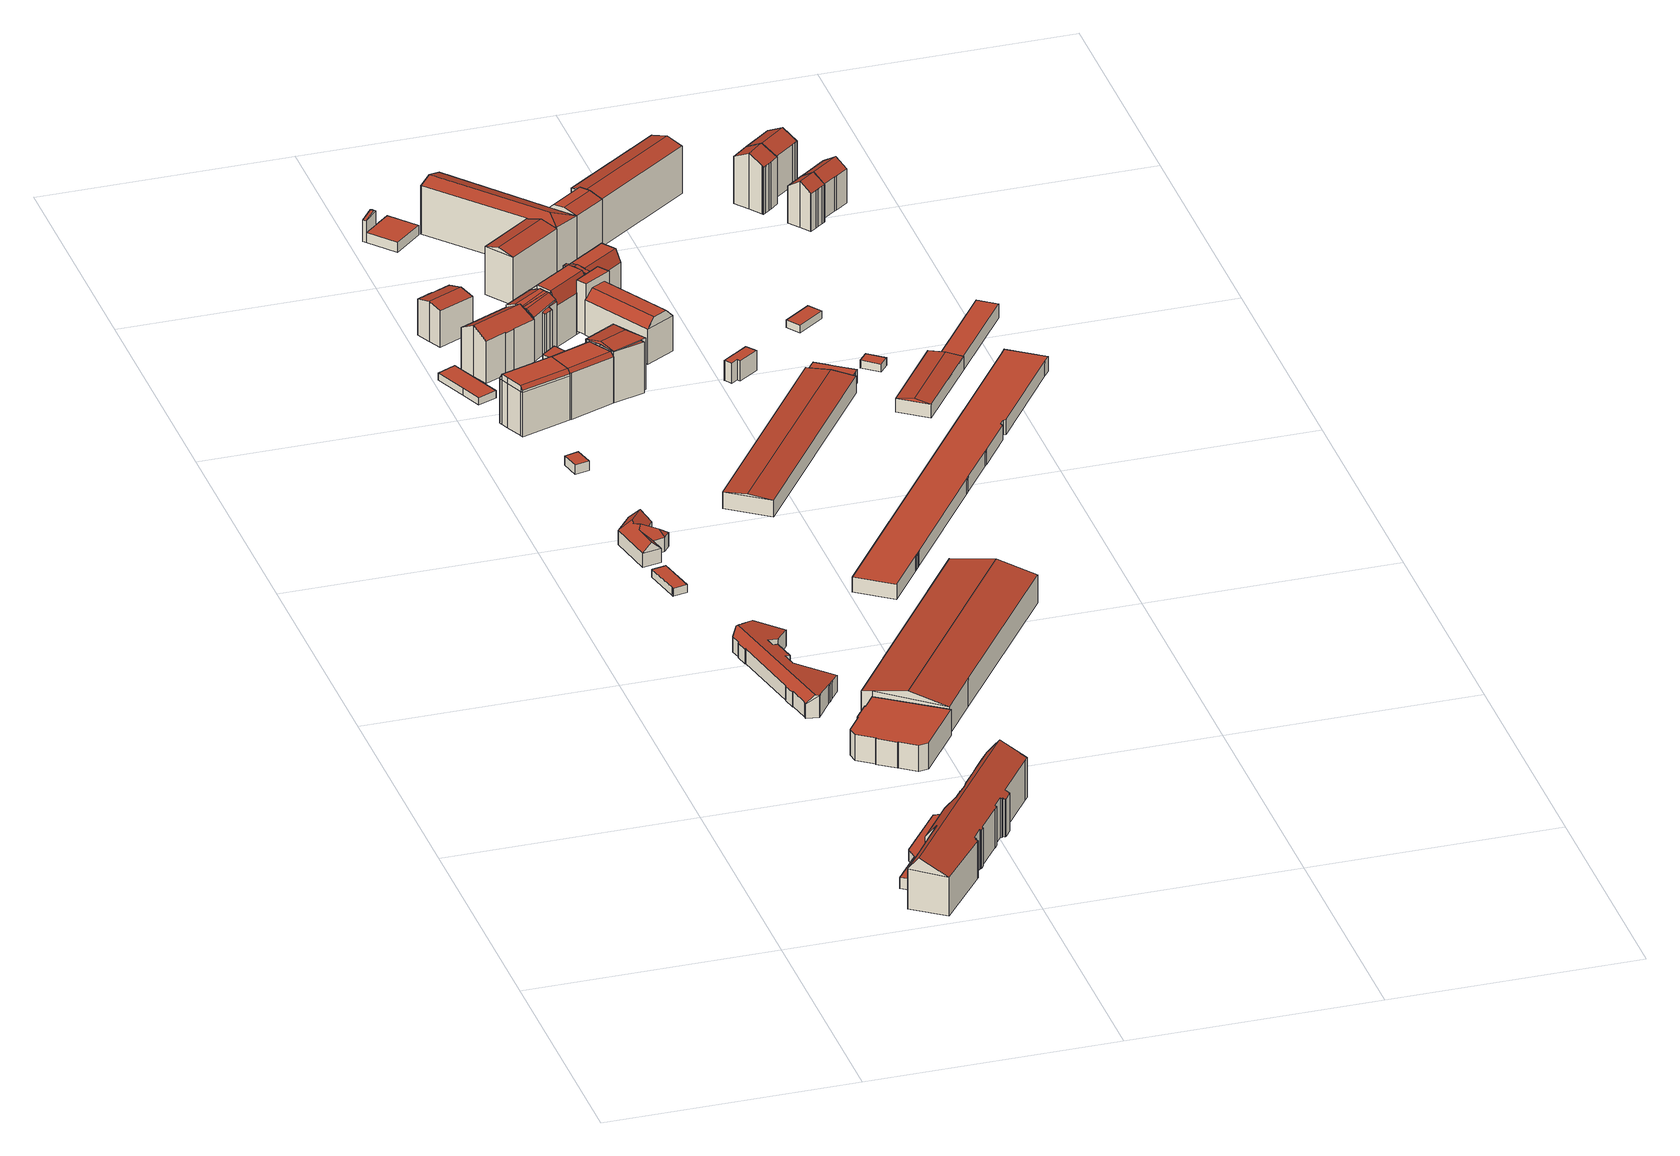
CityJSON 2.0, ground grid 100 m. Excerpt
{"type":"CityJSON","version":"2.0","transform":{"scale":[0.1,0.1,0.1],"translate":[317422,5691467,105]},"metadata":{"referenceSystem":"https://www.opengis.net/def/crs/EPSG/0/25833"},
"CityObjects":{
"building1":{"type":"Building","attributes":{"Gemeindeschluessel":14713000,"Dachneigung":90,"Dachorientierung":0,"MittlereTraufHoehe":113.52,"QualitaetDacherkennung":100,"ObjektHoehe":4.74,"BodenHoehe":108.79,"Geometrietyp2DReferenz":"3000","AbsoluteHoehe":113.52,"Dachflaeche":111.81,"function":"31001_9998","roofType":"1000","measuredHeight":4.74,"storeysAboveGround":2},"geometry":[{"type":"MultiSurface","lod":"2","boundaries":[[[0,1,2,3]],[[1,4,5,2]],[[4,6,7,5]],[[6,8,9,7]],[[8,10,11,9]],[[10,12,13,11]],[[12,14,15,13]],[[14,16,17,15]],[[16,18,19,17]],[[18,0,3,19]],[[18,16,14,12,10,8,6,4,1,0]],[[3,2,5,7,9,11,13,15,17,19]]],"semantics":{"surfaces":[{"type":"WallSurface"},{"type":"RoofSurface"},{"type":"GroundSurface"}],"values":[0,0,0,0,0,0,0,0,0,0,1,2]}}]},
"building2":{"type":"Building","attributes":{"Gemeindeschluessel":14713000,"Dachneigung":90,"Dachorientierung":0,"MittlereTraufHoehe":113.52,"QualitaetDacherkennung":100,"ObjektHoehe":4.79,"BodenHoehe":108.73,"Geometrietyp2DReferenz":"3000","AbsoluteHoehe":113.52,"Dachflaeche":238.95,"function":"31001_9998","roofType":"1000","measuredHeight":4.79,"storeysAboveGround":2},"geometry":[{"type":"MultiSurface","lod":"2","boundaries":[[[20,21,22,23]],[[21,24,25,22]],[[24,26,27,25]],[[26,28,29,27]],[[28,30,31,29]],[[30,32,33,31]],[[32,1,34,33]],[[1,0,35,34]],[[0,36,37,35]],[[36,38,39,37]],[[38,40,41,39]],[[40,42,43,41]],[[42,20,23,43]],[[42,40,38,36,0,1,32,30,28,26,24,21,20]],[[23,22,25,27,29,31,33,34,35,37,39,41,43]]],"semantics":{"surfaces":[{"type":"WallSurface"},{"type":"RoofSurface"},{"type":"GroundSurface"}],"values":[0,0,0,0,0,0,0,0,0,0,0,0,0,1,2]}}]},
"building3":{"type":"Building","attributes":{"name":"Bundespolizeiinspektion Leipzig","Dachtyp_tdc":"tdcFreeFormRoof","Gemeindeschluessel":14713000,"Dachneigung":28.49,"QualitaetDacherkennung":17,"Geometrietyp2DReferenz":"3000","function":"31001_3071","roofType":"5000","measuredHeight":22.53},"geometry":[{"type":"MultiSurface","lod":"2","boundaries":[[[44,45,46,47]],[[45,48,49,46]],[[48,50,51,49]],[[50,52,53,51]],[[52,54,55,53]],[[54,56,57,55]],[[56,58,59,57]],[[58,60,61,59]],[[60,62,63,61]],[[62,64,65,63]],[[64,66,67,65]],[[66,68,69,67]],[[68,70,71,69]],[[70,72,73,71]],[[72,74,75,73]],[[74,76,77,75]],[[76,78,79,77]],[[78,80,81,79]],[[80,82,83,81]],[[82,84,85,83]],[[84,86,87,85]],[[86,88,89,87]],[[88,90,91,89]],[[90,92,93,91]],[[92,94,95,93]],[[94,96,97,95]],[[96,98,99,97]],[[98,100,101,99]],[[100,102,103,101]],[[102,104,105,103]],[[104,106,107,105]],[[106,108,109,107]],[[108,110,111,109]],[[110,112,113,111]],[[112,114,115,113]],[[114,116,117,115]],[[116,118,119,117]],[[118,120,121,119]],[[120,122,123,121]],[[122,124,125,123]],[[124,126,127,125]],[[126,128,129,127]],[[128,130,131,129]],[[130,132,133,131]],[[132,134,135,133]],[[134,136,137,135]],[[136,138,139,137]],[[138,140,141,139]],[[140,142,143,141]],[[142,144,145,143]],[[144,146,147,145]],[[146,148,149,147]],[[148,150,151,149]],[[150,152,153,151]],[[152,154,155,153]],[[154,44,47,155]],[[104,102,100,98,96,94,92,90,88,86,84,82,80,78,76,74,72,70,68,66,64,62,60,58,56,54,156,157,114,112,110,108,106]],[[156,52,50,48,45,44,154,152,150,148,146,144,142,140,138,136,134,132,130,128,126,124,122,120,118,116,157]],[[54,52,156]],[[116,114,157]],[[47,46,49,51,53,55,57,59,61,63,65,67,69,71,73,75,77,79,81,83,85,87,89,91,93,95,97,99,101,103,105,107,109,111,113,115,117,119,121,123,125,127,129,131,133,135,137,139,141,143,145,147,149,151,153,155]]],"semantics":{"surfaces":[{"type":"WallSurface"},{"type":"RoofSurface"},{"type":"GroundSurface"}],"values":[0,0,0,0,0,0,0,0,0,0,0,0,0,0,0,0,0,0,0,0,0,0,0,0,0,0,0,0,0,0,0,0,0,0,0,0,0,0,0,0,0,0,0,0,0,0,0,0,0,0,0,0,0,0,0,0,1,1,0,0,2]}}]},
"building4":{"type":"Building","attributes":{"Gemeindeschluessel":14713000,"Dachneigung":90,"Dachorientierung":0,"MittlereTraufHoehe":113.5,"QualitaetDacherkennung":99,"ObjektHoehe":4.77,"BodenHoehe":108.73,"Geometrietyp2DReferenz":"3000","AbsoluteHoehe":113.5,"Dachflaeche":99.54,"function":"31001_9998","roofType":"1000","measuredHeight":4.77,"storeysAboveGround":2},"geometry":[{"type":"MultiSurface","lod":"2","boundaries":[[[158,159,160,161]],[[159,42,43,160]],[[42,40,41,43]],[[40,162,163,41]],[[40,42,159,158,164,165,166,162]],[[163,167,168,169,161,160,43,41]],[[162,166,167,163]],[[166,165,168,167]],[[165,164,169,168]],[[164,158,161,169]]],"semantics":{"surfaces":[{"type":"WallSurface"},{"type":"RoofSurface"},{"type":"GroundSurface"}],"values":[0,0,0,0,1,2,0,0,0,0]}}]},
"building5":{"type":"Building","attributes":{"Dachtyp_tdc":"tdcFreeFormRoof","Gemeindeschluessel":14713000,"Dachneigung":10.23,"QualitaetDacherkennung":24,"Geometrietyp2DReferenz":"3000","function":"31001_2000","roofType":"5000","measuredHeight":9.62},"geometry":[{"type":"MultiSurface","lod":"2","boundaries":[[[170,171,172,173,174,175,176,177,178,179,180,181,182,183]],[[184,185,186,187,188,189,190,191,192,193,194,195,196,197,198,179,178]],[[199,181,180]],[[177,184,178]],[[197,200,198]],[[201,202,203,204,205,206,207,208,209,210,211,212,213,214,215,216,217,218,219,220,221,222,223,224,225,226,227,228]],[[196,195,202,201]],[[195,194,203,202]],[[194,193,204,203]],[[193,192,205,204]],[[192,191,206,205]],[[191,190,207,206]],[[190,189,208,207]],[[189,188,209,208]],[[188,187,210,209]],[[187,186,211,210]],[[186,185,212,211]],[[185,184,213,212]],[[184,177,214,213]],[[177,176,215,214]],[[176,175,216,215]],[[175,174,217,216]],[[174,173,218,217]],[[173,172,219,218]],[[172,171,220,219]],[[171,170,221,220]],[[170,183,222,221]],[[183,182,223,222]],[[182,181,224,223]],[[181,199,225,224]],[[199,229,226,225]],[[229,200,227,226]],[[200,197,228,227]],[[197,196,201,228]],[[198,200,229,199,180,179]]],"semantics":{"surfaces":[{"type":"RoofSurface"},{"type":"WallSurface"},{"type":"GroundSurface"}],"values":[0,0,1,1,1,2,1,1,1,1,1,1,1,1,1,1,1,1,1,1,1,1,1,1,1,1,1,1,1,1,1,1,1,1,0]}}]},
"building6":{"type":"Building","attributes":{"Gemeindeschluessel":14713000,"Dachneigung":90,"Dachorientierung":0,"MittlereTraufHoehe":114.3,"QualitaetDacherkennung":100,"ObjektHoehe":3.3,"BodenHoehe":111,"Geometrietyp2DReferenz":"3000","AbsoluteHoehe":114.3,"Dachflaeche":92.49,"function":"31001_9998","roofType":"1000","measuredHeight":3.3,"storeysAboveGround":1},"geometry":[{"type":"MultiSurface","lod":"2","boundaries":[[[230,231,232,233]],[[231,234,235,232]],[[234,236,237,235]],[[236,238,239,237]],[[238,240,241,239]],[[240,242,243,241]],[[242,230,233,243]],[[242,240,238,236,234,231,230]],[[233,232,235,237,239,241,243]]],"semantics":{"surfaces":[{"type":"WallSurface"},{"type":"RoofSurface"},{"type":"GroundSurface"}],"values":[0,0,0,0,0,0,0,1,2]}}]},
"building7":{"type":"Building","attributes":{"Dachtyp_tdc":"tdcPolyFlatRoof","Gemeindeschluessel":14713000,"Dachneigung":0,"QualitaetDacherkennung":71,"Geometrietyp2DReferenz":"3000","function":"31001_2000","roofType":"1000","measuredHeight":10.99},"geometry":[{"type":"MultiSurface","lod":"2","boundaries":[[[244,245,246,247]],[[245,248,249,246]],[[248,250,251,249]],[[250,252,253,251]],[[252,254,255,253]],[[254,256,257,255]],[[256,258,259,257]],[[258,260,261,259]],[[260,262,263,261]],[[262,264,265,263]],[[264,266,267,265]],[[266,268,269,267]],[[268,270,271,269]],[[270,272,273,271]],[[272,244,247,273]],[[272,270,268,266,264,262,260,258,256,254,252,250,248,245,244]],[[247,246,249,251,253,255,257,259,261,263,265,267,269,271,273]]],"semantics":{"surfaces":[{"type":"WallSurface"},{"type":"RoofSurface"},{"type":"GroundSurface"}],"values":[0,0,0,0,0,0,0,0,0,0,0,0,0,0,0,1,2]}}]},
"building8":{"type":"Building","attributes":{"Dachtyp_tdc":"tdcFreeFormRoof","Gemeindeschluessel":14713000,"Dachneigung":43.49,"QualitaetDacherkennung":15,"Geometrietyp2DReferenz":"3000","function":"31001_2000","roofType":"5000","measuredHeight":11.01},"geometry":[{"type":"MultiSurface","lod":"2","boundaries":[[[274,275,276,277]],[[275,278,279,276]],[[278,280,281,279]],[[280,282,283,281]],[[282,284,285,283]],[[284,286,287,285]],[[286,288,289,287]],[[288,290,291,289]],[[290,274,277,291]],[[292,293,290,288]],[[294,295,296,297,292,288,286]],[[294,286,284]],[[295,294,284,282]],[[298,296,295,282,280]],[[298,280,278]],[[297,296,298,278,275]],[[293,292,297,275,274]],[[293,274,290]],[[277,276,279,281,283,285,287,289,291]]],"semantics":{"surfaces":[{"type":"WallSurface"},{"type":"RoofSurface"},{"type":"GroundSurface"}],"values":[0,0,0,0,0,0,0,0,0,1,1,0,1,1,1,1,1,0,2]}}]},
"building9":{"type":"Building","attributes":{"Dachtyp_tdc":"tdcPolyFlatRoof","Gemeindeschluessel":14713000,"Dachneigung":0,"QualitaetDacherkennung":47,"Geometrietyp2DReferenz":"3000","function":"31001_9998","roofType":"1000","measuredHeight":3},"geometry":[{"type":"MultiSurface","lod":"2","boundaries":[[[299,300,301,302]],[[300,303,304,301]],[[303,305,306,304]],[[305,307,308,306]],[[307,299,302,308]],[[307,305,303,300,299]],[[302,301,304,306,308]]],"semantics":{"surfaces":[{"type":"WallSurface"},{"type":"RoofSurface"},{"type":"GroundSurface"}],"values":[0,0,0,0,0,1,2]}}]},
"building10":{"type":"Building","attributes":{"Dachtyp_tdc":"tdcPolyFlatRoof","Gemeindeschluessel":14713000,"Dachneigung":0,"QualitaetDacherkennung":50,"Geometrietyp2DReferenz":"3000","function":"31001_9998","roofType":"1000","measuredHeight":3.99},"geometry":[{"type":"MultiSurface","lod":"2","boundaries":[[[309,310,311,312]],[[310,313,314,311]],[[313,315,316,314]],[[315,309,312,316]],[[315,313,310,309]],[[312,311,314,316]]],"semantics":{"surfaces":[{"type":"WallSurface"},{"type":"RoofSurface"},{"type":"GroundSurface"}],"values":[0,0,0,0,1,2]}}]},
"building11":{"type":"Building","attributes":{"Dachtyp_tdc":"tdcFreeFormRoof","Gemeindeschluessel":14713000,"Dachneigung":0.236,"QualitaetDacherkennung":68,"Geometrietyp2DReferenz":"3000","function":"31001_9998","roofType":"5000","measuredHeight":21.44},"geometry":[{"type":"MultiSurface","lod":"2","boundaries":[[[317,318,319,320,321,322,323]],[[324,325,326,327]],[[322,328,327,326,323]],[[329,327,328,330]],[[330,328,322,331]],[[332,324,327,329]],[[333,323,326,334]],[[334,326,325,335]],[[336,317,323,333]],[[331,322,321,337]],[[337,321,320,338]],[[338,320,319]],[[335,325,324,332]],[[318,317,336]],[[339,340,341,342,343,344,345,346,347,348,349,350]],[[338,319,340,339]],[[319,318,341,340]],[[318,336,342,341]],[[336,333,343,342]],[[333,334,344,343]],[[334,335,345,344]],[[335,332,346,345]],[[332,329,347,346]],[[329,330,348,347]],[[330,331,349,348]],[[331,337,350,349]],[[337,338,339,350]]],"semantics":{"surfaces":[{"type":"RoofSurface"},{"type":"WallSurface"},{"type":"GroundSurface"}],"values":[0,0,0,1,1,1,1,1,1,1,1,1,1,1,2,1,1,1,1,1,1,1,1,1,1,1,1]}}]},
"building12":{"type":"Building","attributes":{"Gemeindeschluessel":14713000,"Geometrietyp2DReferenz":"3000","function":"31001_9998","roofType":"9999"},"children":["building12-1","building12-2"]},
"building12-1":{"type":"BuildingPart","attributes":{"Dachtyp_tdc":"tdcGableRoof","Dachneigung":15.04,"QualitaetDacherkennung":64,"Geometrietyp2DReferenz":"3000","roofType":"3100","measuredHeight":16.91},"parents":["building12"],"geometry":[{"type":"MultiSurface","lod":"2","boundaries":[[[351,352,353,354]],[[352,355,356,357,353]],[[358,359,360]],[[358,361,362,359]],[[361,363,364,362]],[[363,365,366,364]],[[365,367,368,366]],[[367,369,370,368]],[[369,351,354,370]],[[365,363,361,358,371,355,352,351]],[[351,369,367,365]],[[354,353,357,372,359,362,364,366,368,370]],[[373,356,355,371]],[[373,372,357,356]],[[360,373,371,358]],[[360,359,372,373]]],"semantics":{"surfaces":[{"type":"WallSurface"},{"type":"RoofSurface"},{"type":"GroundSurface"},{"type":"ClosureSurface"}],"values":[0,0,0,0,0,0,0,0,0,1,1,2,0,3,0,3]}}]},
"building12-2":{"type":"BuildingPart","attributes":{"Dachtyp_tdc":"tdcPolyFlatRoof","Dachneigung":7.06,"QualitaetDacherkennung":25,"Geometrietyp2DReferenz":"3000","roofType":"2100","measuredHeight":14.45},"parents":["building12"],"geometry":[{"type":"MultiSurface","lod":"2","boundaries":[[[374,360,359,375]],[[356,376,377,357]],[[376,374,375,377]],[[376,356,373,360,374]],[[375,359,372,357,377]],[[373,372,359,360]],[[356,357,372,373]]],"semantics":{"surfaces":[{"type":"WallSurface"},{"type":"RoofSurface"},{"type":"GroundSurface"},{"type":"ClosureSurface"}],"values":[0,0,0,1,2,3,3]}}]},
"building13":{"type":"Building","attributes":{"Dachtyp_tdc":"tdcGableRoof","Gemeindeschluessel":14713000,"Dachneigung":29.35,"QualitaetDacherkennung":57,"Geometrietyp2DReferenz":"3000","function":"31001_9998","roofType":"3100","measuredHeight":21.72},"geometry":[{"type":"MultiSurface","lod":"2","boundaries":[[[378,379,380,381]],[[379,382,383,380]],[[382,384,385,383]],[[384,386,387,385]],[[386,388,389,387]],[[388,390,391,389]],[[390,392,393,391]],[[392,394,395,393]],[[394,396,397,395]],[[396,378,381,397]],[[392,390,388,386]],[[386,384,382,379,378,396,394,392]],[[381,380,383,385,387,389,391,393,395,397]]],"semantics":{"surfaces":[{"type":"WallSurface"},{"type":"RoofSurface"},{"type":"GroundSurface"}],"values":[0,0,0,0,0,0,0,0,0,0,1,1,2]}}]},
"building14":{"type":"Building","attributes":{"Dachtyp_tdc":"tdcCutGableRoof","Gemeindeschluessel":14713000,"Dachneigung":0.714,"QualitaetDacherkennung":69,"Geometrietyp2DReferenz":"3000","function":"31001_9998","roofType":"9999","measuredHeight":21.5},"geometry":[{"type":"MultiSurface","lod":"2","boundaries":[[[398,399,400,342]],[[399,401,402,400]],[[401,403,404,402]],[[403,405,406,404]],[[405,407,408,406]],[[407,409,410,408]],[[409,411,345,410]],[[411,412,413,345]],[[412,414,415,413]],[[414,398,342,415]],[[403,401,399,398,414]],[[412,411,409,407,405]],[[414,412,405,403]],[[342,400,402,404,406,408,410,345,413,415]]],"semantics":{"surfaces":[{"type":"WallSurface"},{"type":"RoofSurface"},{"type":"GroundSurface"}],"values":[0,0,0,0,0,0,0,0,0,0,1,1,1,2]}}]},
"building15":{"type":"Building","attributes":{"Dachtyp_tdc":"tdcPolyFlatRoof","Gemeindeschluessel":14713000,"Dachneigung":7.16,"QualitaetDacherkennung":48,"Geometrietyp2DReferenz":"3000","function":"31001_9998","roofType":"2100","measuredHeight":10.74},"geometry":[{"type":"MultiSurface","lod":"2","boundaries":[[[416,417,418,419]],[[417,420,421,418]],[[420,422,423,421]],[[422,416,419,423]],[[422,420,417,416]],[[419,418,421,423]]],"semantics":{"surfaces":[{"type":"WallSurface"},{"type":"RoofSurface"},{"type":"GroundSurface"}],"values":[0,0,0,0,1,2]}}]},
"building16":{"type":"Building","attributes":{"Dachtyp_tdc":"tdcFreeFormRoof","Gemeindeschluessel":14713000,"Dachneigung":10.14,"QualitaetDacherkennung":14,"Geometrietyp2DReferenz":"3000","function":"31001_2461","roofType":"5000","measuredHeight":15.62},"geometry":[{"type":"MultiSurface","lod":"2","boundaries":[[[424,425,426,427]],[[425,428,429,426]],[[428,430,431,429]],[[430,432,433,431]],[[432,434,435,433]],[[434,424,427,435]],[[436,437,428,425,424]],[[432,430,437,436,434]],[[424,434,436]],[[430,428,437]],[[427,426,429,431,433,435]]],"semantics":{"surfaces":[{"type":"WallSurface"},{"type":"RoofSurface"},{"type":"GroundSurface"}],"values":[0,0,0,0,0,0,1,1,0,0,2]}}]},
"building17":{"type":"Building","attributes":{"Dachtyp_tdc":"tdcCutGableRoof","Gemeindeschluessel":14713000,"Dachneigung":31.47,"QualitaetDacherkennung":48,"Geometrietyp2DReferenz":"3000","function":"31001_9998","roofType":"9999","measuredHeight":20.97},"geometry":[{"type":"MultiSurface","lod":"2","boundaries":[[[438,439,395,440]],[[439,441,391,395]],[[441,442,443,391]],[[442,438,440,443]],[[439,438,444,445]],[[441,439,445,446]],[[442,441,446,447]],[[438,442,447,444]],[[446,445,444,447]],[[440,395,391,443]]],"semantics":{"surfaces":[{"type":"WallSurface"},{"type":"RoofSurface"},{"type":"GroundSurface"}],"values":[0,0,0,0,1,0,1,0,1,2]}}]},
"building18":{"type":"Building","attributes":{"Gemeindeschluessel":14713000,"Dachneigung":63.58,"Dachorientierung":55.89,"MittlereTraufHoehe":127.31,"QualitaetDacherkennung":88,"ObjektHoehe":20.97,"BodenHoehe":108.25,"Geometrietyp2DReferenz":"3000","AbsoluteHoehe":129.22,"Dachflaeche":209.4,"function":"31001_9998","roofType":"9999","measuredHeight":20.97,"storeysAboveGround":7},"geometry":[{"type":"MultiSurface","lod":"2","boundaries":[[[448,449,450,451]],[[449,452,453,450]],[[452,454,455,453]],[[454,456,457,455]],[[456,458,459,457]],[[458,460,461,459]],[[460,462,463,461]],[[462,464,465,463]],[[464,466,467,465]],[[466,468,469,467]],[[468,470,471,469]],[[470,472,473,471]],[[472,474,475,473]],[[474,448,451,475]],[[468,466,464,462]],[[460,458,456,454,452,449,448,474,472,470]],[[470,468,462,460]],[[451,450,453,455,457,459,461,463,465,467,469,471,473,475]]],"semantics":{"surfaces":[{"type":"WallSurface"},{"type":"RoofSurface"},{"type":"GroundSurface"}],"values":[0,0,0,0,0,0,0,0,0,0,0,0,0,0,1,1,1,2]}}]},
"building19":{"type":"Building","attributes":{"name":"Arbeitsgericht","Gemeindeschluessel":14713000,"Geometrietyp2DReferenz":"3000","function":"31001_3015","roofType":"9999"},"children":["building19-1","building19-2"]},
"building19-1":{"type":"BuildingPart","attributes":{"Dachtyp_tdc":"tdcGableRoof","Dachneigung":17.42,"QualitaetDacherkennung":1,"Geometrietyp2DReferenz":"3000","roofType":"3100","measuredHeight":10.84},"parents":["building19"],"geometry":[{"type":"MultiSurface","lod":"2","boundaries":[[[476,477,478,479,480]],[[477,481,482,478]],[[481,483,484,485,482]],[[481,477,486]],[[476,483,487]],[[477,476,487,486]],[[483,481,486,487]],[[479,478,482,485]],[[476,480,484,483]],[[480,479,485,484]]],"semantics":{"surfaces":[{"type":"WallSurface"},{"type":"RoofSurface"},{"type":"GroundSurface"},{"type":"ClosureSurface"}],"values":[0,0,0,0,0,1,1,2,0,3]}}]},
"building19-2":{"type":"BuildingPart","attributes":{"Dachtyp_tdc":"tdcPolyFlatRoof","Dachneigung":0,"QualitaetDacherkennung":64,"Geometrietyp2DReferenz":"3000","roofType":"1000","measuredHeight":4.23},"parents":["building19"],"geometry":[{"type":"MultiSurface","lod":"2","boundaries":[[[488,489,490,491]],[[489,492,493,490]],[[492,480,479,493]],[[484,488,491,485]],[[484,480,492,489,488]],[[491,490,493,479,485]],[[485,479,480,484]]],"semantics":{"surfaces":[{"type":"WallSurface"},{"type":"RoofSurface"},{"type":"GroundSurface"},{"type":"ClosureSurface"}],"values":[0,0,0,0,1,2,3]}}]},
"building20":{"type":"Building","attributes":{"Gemeindeschluessel":14713000,"Dachneigung":84.69,"Dachorientierung":-110.12,"MittlereTraufHoehe":127.9,"QualitaetDacherkennung":93,"ObjektHoehe":22.33,"BodenHoehe":105.98,"Geometrietyp2DReferenz":"3000","AbsoluteHoehe":128.31,"Dachflaeche":187.98,"function":"31001_9998","roofType":"3100","measuredHeight":22.33,"storeysAboveGround":7},"geometry":[{"type":"MultiSurface","lod":"2","boundaries":[[[494,495,496,497]],[[495,498,499,496]],[[498,500,501,499]],[[500,502,503,501]],[[502,504,505,503]],[[504,506,507,505]],[[506,494,497,507]],[[494,506,504,502]],[[502,500,498,495,494]],[[497,496,499,501,503,505,507]]],"semantics":{"surfaces":[{"type":"WallSurface"},{"type":"RoofSurface"},{"type":"GroundSurface"}],"values":[0,0,0,0,0,0,0,1,1,2]}}]},
"building21":{"type":"Building","attributes":{"Dachtyp_tdc":"tdcFreeFormRoof","Gemeindeschluessel":14713000,"Dachneigung":10.12,"QualitaetDacherkennung":47,"Geometrietyp2DReferenz":"3000","function":"31001_9998","roofType":"5000","measuredHeight":23.16},"geometry":[{"type":"MultiSurface","lod":"2","boundaries":[[[508,509,408,510]],[[509,511,402,408]],[[511,512,513,402]],[[512,508,510,513]],[[514,515,512,511]],[[514,511,509]],[[515,514,509,508]],[[515,508,512]],[[510,408,402,513]]],"semantics":{"surfaces":[{"type":"WallSurface"},{"type":"RoofSurface"},{"type":"GroundSurface"}],"values":[0,0,0,0,1,1,1,1,2]}}]},
"building22":{"type":"Building","attributes":{"Gemeindeschluessel":14713000,"Geometrietyp2DReferenz":"3000","function":"31001_9998","roofType":"9999"},"children":["building22-1","building22-2","building22-3"]},
"building22-1":{"type":"BuildingPart","attributes":{"Dachtyp_tdc":"tdcCutGableRoof","Dachneigung":1.44,"QualitaetDacherkennung":55,"Geometrietyp2DReferenz":"3000","roofType":"9999","measuredHeight":23.33},"parents":["building22"],"geometry":[{"type":"MultiSurface","lod":"2","boundaries":[[[516,517,518,519]],[[517,520,521,518]],[[520,522,523,521]],[[522,524,525,523]],[[524,526,527,525]],[[526,528,529,527]],[[528,530,531,532,529]],[[522,520,517,516,533,534]],[[535,536,537,530,528,526,524]],[[534,538,539,535,524,522]],[[519,518,521,523,525,527,529,532,540,541]],[[542,536,535,543]],[[544,531,530,537]],[[532,531,544]],[[540,532,544,537,536,542]],[[534,545,538]],[[539,543,535]],[[546,541,540,542]],[[545,546,542,543,539,538]],[[533,546,545,534]],[[541,546,533,516,519]]],"semantics":{"surfaces":[{"type":"WallSurface"},{"type":"RoofSurface"},{"type":"GroundSurface"},{"type":"ClosureSurface"}],"values":[0,0,0,0,0,0,0,1,1,1,2,0,0,3,3,0,0,3,3,0,3]}}]},
"building22-2":{"type":"BuildingPart","attributes":{"Dachtyp_tdc":"tdcCutGableRoof","Dachneigung":0,"QualitaetDacherkennung":60,"Geometrietyp2DReferenz":"3000","roofType":"9999","measuredHeight":23.3},"parents":["building22"],"geometry":[{"type":"MultiSurface","lod":"2","boundaries":[[[547,548,549,550]],[[548,551,552,549]],[[544,531,532]],[[531,553,554,532]],[[553,555,556,554]],[[555,557,558,556]],[[557,559,560,558]],[[559,547,550,560]],[[561,562,551,548,547,559]],[[557,555,553,531,544,563,564,565]],[[559,557,565,566,567,561]],[[550,549,552,568,569,570,532,554,556,558,560]],[[571,562,561,572]],[[568,552,551,562,571]],[[573,566,565]],[[567,572,561]],[[569,568,571,574]],[[574,571,572,567,566,573]],[[564,574,573,565]],[[563,570,569,574,564]],[[544,532,570,563]]],"semantics":{"surfaces":[{"type":"WallSurface"},{"type":"RoofSurface"},{"type":"GroundSurface"},{"type":"ClosureSurface"}],"values":[0,0,0,0,0,0,0,0,1,1,1,2,0,3,0,0,3,3,0,3,3]}}]},
"building22-3":{"type":"BuildingPart","attributes":{"Dachtyp_tdc":"tdcGableRoof","Dachneigung":10.25,"QualitaetDacherkennung":44,"Geometrietyp2DReferenz":"3000","roofType":"3100","measuredHeight":23.61},"parents":["building22"],"geometry":[{"type":"MultiSurface","lod":"2","boundaries":[[[575,576,516,519,552,551]],[[576,575,572,567,577,578,538,545]],[[579,580,543,539,578,577,566,573]],[[552,519,541,540,532,570,569,568]],[[533,516,576]],[[537,536,580]],[[532,540,542,536,537,544]],[[540,541,546,542]],[[541,519,516,533,546]],[[579,563,544,537,580]],[[563,570,532,544]],[[575,551,562]],[[564,563,579]],[[551,552,568,571,562]],[[571,568,569,574]],[[574,569,570,563,564]],[[576,545,546,533]],[[542,543,580,536]],[[538,578,539]],[[546,545,538,539,543,542]],[[577,567,566]],[[573,574,564,579]],[[572,575,562,571]],[[566,567,572,571,574,573]]],"semantics":{"surfaces":[{"type":"WallSurface"},{"type":"RoofSurface"},{"type":"GroundSurface"},{"type":"ClosureSurface"}],"values":[0,1,1,2,0,0,3,3,3,0,3,0,0,3,3,3,0,0,0,3,0,0,0,3]}}]},
"building23":{"type":"Building","attributes":{"Dachtyp_tdc":"tdcPolyFlatRoof","Gemeindeschluessel":14713000,"Dachneigung":0,"QualitaetDacherkennung":41,"Geometrietyp2DReferenz":"3000","function":"31001_9998","roofType":"1000","measuredHeight":21.58},"geometry":[{"type":"MultiSurface","lod":"2","boundaries":[[[581,582,583,584]],[[582,585,586,583]],[[585,587,588,586]],[[587,581,584,588]],[[587,585,582,581]],[[584,583,586,588]]],"semantics":{"surfaces":[{"type":"WallSurface"},{"type":"RoofSurface"},{"type":"GroundSurface"}],"values":[0,0,0,0,1,2]}}]},
"building24":{"type":"Building","attributes":{"Dachtyp_tdc":"tdcCutGableRoof","Gemeindeschluessel":14713000,"Dachneigung":0.15,"QualitaetDacherkennung":68,"Geometrietyp2DReferenz":"3000","function":"31001_9998","roofType":"9999","measuredHeight":18.59},"geometry":[{"type":"MultiSurface","lod":"2","boundaries":[[[589,590,591,592]],[[590,593,594,591]],[[593,595,596,594]],[[595,597,598,596]],[[597,599,600,598]],[[599,589,592,600]],[[601,602,603,604,605]],[[593,590,606,607,608]],[[609,604,603,607,606]],[[593,608,595]],[[595,608,607,603,602,597]],[[589,605,604,609,606,590]],[[599,601,605,589]],[[597,602,601,599]],[[592,591,594,596,598,600]]],"semantics":{"surfaces":[{"type":"WallSurface"},{"type":"RoofSurface"},{"type":"GroundSurface"}],"values":[0,0,0,0,0,0,1,1,1,0,0,0,0,0,2]}}]},
"building25":{"type":"Building","attributes":{"name":"Sozialgericht","Gemeindeschluessel":14713000,"Geometrietyp2DReferenz":"3000","function":"31001_3015","roofType":"9999"},"children":["building25-1","building25-2","building25-3"]},
"building25-1":{"type":"BuildingPart","attributes":{"Dachtyp_tdc":"tdcGableRoof","Dachneigung":17.4,"QualitaetDacherkennung":55,"Geometrietyp2DReferenz":"3000","roofType":"3100","measuredHeight":22.22},"parents":["building25"],"geometry":[{"type":"MultiSurface","lod":"2","boundaries":[[[610,611,612,613]],[[611,614,615,612]],[[614,616,617,615]],[[614,611,618]],[[611,610,619,620,618]],[[616,614,618,620,621]],[[613,612,615,617]],[[610,613,617,616]],[[621,620,619]],[[616,621,619,610]]],"semantics":{"surfaces":[{"type":"WallSurface"},{"type":"RoofSurface"},{"type":"GroundSurface"},{"type":"ClosureSurface"}],"values":[0,0,0,0,1,1,2,3,0,3]}}]},
"building25-2":{"type":"BuildingPart","attributes":{"Dachtyp_tdc":"tdcHipAndGableRoof","Dachneigung":19.71,"QualitaetDacherkennung":62,"Geometrietyp2DReferenz":"3000","roofType":"5000","measuredHeight":22.3},"parents":["building25"],"geometry":[{"type":"MultiSurface","lod":"2","boundaries":[[[622,623,624,625]],[[623,626,627,624]],[[626,628,629,630,627]],[[631,610,613,632,633]],[[634,635,636,617,616]],[[635,622,625,636]],[[631,633,637]],[[633,638,628,626,623,637]],[[623,622,635,634,621,619,631,637]],[[625,624,627,630,632,613,617,636]],[[638,629,628]],[[633,632,630,629]],[[629,638,633]],[[634,616,621]],[[619,610,631]],[[616,617,613,610]],[[616,610,619,621]]],"semantics":{"surfaces":[{"type":"WallSurface"},{"type":"RoofSurface"},{"type":"GroundSurface"},{"type":"ClosureSurface"}],"values":[0,0,0,0,0,0,1,1,1,2,0,3,3,0,0,3,3]}}]},
"building25-3":{"type":"BuildingPart","attributes":{"Dachtyp_tdc":"tdcCutGableRoof","Dachneigung":19.02,"QualitaetDacherkennung":51,"Geometrietyp2DReferenz":"3000","roofType":"9999","measuredHeight":21.93},"parents":["building25"],"geometry":[{"type":"MultiSurface","lod":"2","boundaries":[[[629,639,640,630]],[[639,641,642,640]],[[641,633,632,642]],[[639,629,638,643,644]],[[641,639,644,645]],[[641,645,646,633]],[[645,644,643,646]],[[630,640,642,632]],[[629,630,632,633]],[[646,643,638,633]],[[638,629,633]]],"semantics":{"surfaces":[{"type":"WallSurface"},{"type":"RoofSurface"},{"type":"GroundSurface"},{"type":"ClosureSurface"}],"values":[0,0,0,1,0,1,1,2,3,0,3]}}]},
"building26":{"type":"Building","attributes":{"Gemeindeschluessel":14713000,"Dachneigung":84.31,"Dachorientierung":35.85,"MittlereTraufHoehe":117.75,"QualitaetDacherkennung":58,"ObjektHoehe":8.04,"BodenHoehe":110.69,"Geometrietyp2DReferenz":"3000","AbsoluteHoehe":118.73,"Dachflaeche":1873.48,"function":"31001_9998","roofType":"3100","measuredHeight":8.04,"storeysAboveGround":3},"geometry":[{"type":"MultiSurface","lod":"2","boundaries":[[[647,648,649,650]],[[648,651,652,649]],[[651,653,654,652]],[[653,647,650,654]],[[651,648,655]],[[647,653,656]],[[648,647,656,655]],[[653,651,655,656]],[[650,649,652,654]]],"semantics":{"surfaces":[{"type":"WallSurface"},{"type":"RoofSurface"},{"type":"GroundSurface"}],"values":[0,0,0,0,0,0,1,1,2]}}]},
"building27":{"type":"Building","attributes":{"Gemeindeschluessel":14713000,"Dachneigung":90,"Dachorientierung":0,"MittlereTraufHoehe":115.3,"QualitaetDacherkennung":100,"ObjektHoehe":8.49,"BodenHoehe":106.81,"Geometrietyp2DReferenz":"3000","AbsoluteHoehe":115.3,"Dachflaeche":57.45,"function":"31001_9998","roofType":"1000","measuredHeight":8.49,"storeysAboveGround":3},"geometry":[{"type":"MultiSurface","lod":"2","boundaries":[[[657,658,659,660]],[[658,661,662,659]],[[661,663,664,662]],[[663,665,666,664]],[[665,667,668,666]],[[667,669,670,668]],[[669,671,672,670]],[[671,657,660,672]],[[671,669,667,665,663,661,658,657]],[[660,659,662,664,666,668,670,672]]],"semantics":{"surfaces":[{"type":"WallSurface"},{"type":"RoofSurface"},{"type":"GroundSurface"}],"values":[0,0,0,0,0,0,0,0,1,2]}}]},
"building28":{"type":"Building","attributes":{"Gemeindeschluessel":14713000,"Dachneigung":90,"Dachorientierung":0,"MittlereTraufHoehe":117.73,"QualitaetDacherkennung":39,"ObjektHoehe":6.35,"BodenHoehe":111.38,"Geometrietyp2DReferenz":"3000","AbsoluteHoehe":117.73,"Dachflaeche":2952.29,"function":"31001_9998","roofType":"1000","measuredHeight":6.35,"storeysAboveGround":2},"geometry":[{"type":"MultiSurface","lod":"2","boundaries":[[[673,674,675,676]],[[674,677,678,675]],[[677,679,680,678]],[[679,681,682,680]],[[681,683,684,682]],[[683,685,686,684]],[[685,687,688,686]],[[687,689,690,688]],[[689,691,692,690]],[[691,693,694,692]],[[693,695,696,694]],[[695,697,698,696]],[[697,699,700,698]],[[699,701,702,700]],[[701,703,704,702]],[[703,705,706,704]],[[705,707,708,706]],[[707,673,676,708]],[[707,705,703,701,699,697,695,693,691,689,687,685,683,681,679,677,674,673]],[[676,675,678,680,682,684,686,688,690,692,694,696,698,700,702,704,706,708]]],"semantics":{"surfaces":[{"type":"WallSurface"},{"type":"RoofSurface"},{"type":"GroundSurface"}],"values":[0,0,0,0,0,0,0,0,0,0,0,0,0,0,0,0,0,0,1,2]}}]},
"building29":{"type":"Building","attributes":{"Gemeindeschluessel":14713000,"Dachneigung":90,"Dachorientierung":0,"MittlereTraufHoehe":116.68,"QualitaetDacherkennung":88,"ObjektHoehe":5.57,"BodenHoehe":111.12,"Geometrietyp2DReferenz":"3000","AbsoluteHoehe":116.68,"Dachflaeche":91.89,"function":"31001_9998","roofType":"1000","measuredHeight":5.57,"storeysAboveGround":2},"geometry":[{"type":"MultiSurface","lod":"2","boundaries":[[[709,710,711,712]],[[710,713,714,711]],[[713,715,716,714]],[[715,717,718,716]],[[717,719,720,718]],[[719,721,722,720]],[[721,723,724,722]],[[723,725,726,724]],[[725,727,728,726]],[[725,723,721,719,717,715,713,710,709,727]],[[728,712,711,714,716,718,720,722,724,726]],[[727,709,712,728]]],"semantics":{"surfaces":[{"type":"WallSurface"},{"type":"RoofSurface"},{"type":"GroundSurface"}],"values":[0,0,0,0,0,0,0,0,0,1,2,0]}}]},
"building30":{"type":"Building","attributes":{"name":"Jobcenter Leipzig","Dachtyp_tdc":"tdcGableRoof","Gemeindeschluessel":14713000,"Dachneigung":16.79,"QualitaetDacherkennung":53,"Geometrietyp2DReferenz":"3000","function":"31001_3010","roofType":"3100","measuredHeight":22.19},"geometry":[{"type":"MultiSurface","lod":"2","boundaries":[[[729,730,642,731]],[[730,732,640,642]],[[732,733,734,640]],[[733,729,731,734]],[[732,730,735]],[[729,733,736]],[[730,729,736,735]],[[733,732,735,736]],[[731,642,640,734]]],"semantics":{"surfaces":[{"type":"WallSurface"},{"type":"RoofSurface"},{"type":"GroundSurface"}],"values":[0,0,0,0,0,0,1,1,2]}}]},
"building31":{"type":"Building","attributes":{"Gemeindeschluessel":14713000,"Dachneigung":90,"Dachorientierung":0,"MittlereTraufHoehe":114.38,"QualitaetDacherkennung":97,"ObjektHoehe":3.22,"BodenHoehe":111.16,"Geometrietyp2DReferenz":"3000","AbsoluteHoehe":114.38,"Dachflaeche":82.33,"function":"31001_9998","roofType":"1000","measuredHeight":3.22,"storeysAboveGround":1},"geometry":[{"type":"MultiSurface","lod":"2","boundaries":[[[737,738,739,740]],[[738,741,742,739]],[[741,743,744,742]],[[743,737,740,744]],[[743,741,738,737]],[[740,739,742,744]]],"semantics":{"surfaces":[{"type":"WallSurface"},{"type":"RoofSurface"},{"type":"GroundSurface"}],"values":[0,0,0,0,1,2]}}]},
"building32":{"type":"Building","attributes":{"Gemeindeschluessel":14713000,"Dachneigung":90,"Dachorientierung":0,"MittlereTraufHoehe":114.87,"QualitaetDacherkennung":93,"ObjektHoehe":3.27,"BodenHoehe":111.6,"Geometrietyp2DReferenz":"3000","AbsoluteHoehe":114.87,"Dachflaeche":42.44,"function":"31001_9998","roofType":"1000","measuredHeight":3.27,"storeysAboveGround":1},"geometry":[{"type":"MultiSurface","lod":"2","boundaries":[[[745,746,747,748]],[[746,749,750,747]],[[749,751,752,750]],[[751,745,748,752]],[[751,749,746,745]],[[748,747,750,752]]],"semantics":{"surfaces":[{"type":"WallSurface"},{"type":"RoofSurface"},{"type":"GroundSurface"}],"values":[0,0,0,0,1,2]}}]},
"building33":{"type":"Building","attributes":{"Gemeindeschluessel":14713000,"Dachneigung":84.65,"Dachorientierung":36.04,"MittlereTraufHoehe":116.86,"QualitaetDacherkennung":97,"ObjektHoehe":6.27,"BodenHoehe":111.24,"Geometrietyp2DReferenz":"3000","AbsoluteHoehe":117.5,"Dachflaeche":506.63,"function":"31001_9998","roofType":"5000","measuredHeight":6.27,"storeysAboveGround":2},"children":["building33-1"],"geometry":[{"type":"MultiSurface","lod":"2","boundaries":[[[753,754,755,756]],[[754,757,758,755]],[[754,753,759]],[[753,760,761,762,759]],[[757,754,759,762]],[[763,756,755,758,764]],[[760,753,756,763]],[[764,758,757,765]],[[763,764,765,760]],[[762,761,766,765,757]],[[766,761,760,765]]],"semantics":{"surfaces":[{"type":"WallSurface"},{"type":"RoofSurface"},{"type":"GroundSurface"},{"type":"ClosureSurface"}],"values":[0,0,1,1,1,2,0,0,3,0,3]}}]},
"building33-1":{"type":"BuildingPart","attributes":{"Dachneigung":90,"Dachorientierung":0,"MittlereTraufHoehe":117.06,"QualitaetDacherkennung":98,"BodenHoehe":111.24,"ObjektTeilHoehe":5.82,"Geometrietyp2DReferenz":"3000","AbsoluteHoehe":117.06,"Dachflaeche":346.81,"roofType":"1000","measuredHeight":5.82,"storeysAboveGround":2},"parents":["building33"],"geometry":[{"type":"MultiSurface","lod":"2","boundaries":[[[766,767,768,764,765]],[[767,769,770,768]],[[769,771,760,763,770]],[[771,769,767,766,761]],[[764,768,770,763]],[[761,760,771]],[[764,763,760,765]],[[765,760,761,766]]],"semantics":{"surfaces":[{"type":"WallSurface"},{"type":"RoofSurface"},{"type":"GroundSurface"},{"type":"ClosureSurface"}],"values":[0,0,0,1,2,0,3,3]}}]},
"building34":{"type":"Building","attributes":{"Dachtyp_tdc":"tdcGableRoof","Gemeindeschluessel":14713000,"Dachneigung":28.53,"QualitaetDacherkennung":66,"Geometrietyp2DReferenz":"3000","function":"31001_9998","roofType":"3100","measuredHeight":23.5},"geometry":[{"type":"MultiSurface","lod":"2","boundaries":[[[772,773,774,775]],[[773,776,777,774]],[[776,778,779,777]],[[778,780,781,779]],[[780,782,783,781]],[[782,784,785,783]],[[784,786,787,785]],[[786,788,789,787]],[[788,790,791,789]],[[790,792,793,791]],[[792,794,795,793]],[[794,772,775,795]],[[790,788,786,784]],[[784,782,780,778,776,773,772,794,792,790]],[[775,774,777,779,781,783,785,787,789,791,793,795]]],"semantics":{"surfaces":[{"type":"WallSurface"},{"type":"RoofSurface"},{"type":"GroundSurface"}],"values":[0,0,0,0,0,0,0,0,0,0,0,0,1,1,2]}}]},
"building35":{"type":"Building","attributes":{"Dachtyp_tdc":"tdcGableRoof","Gemeindeschluessel":14713000,"Dachneigung":33.5,"QualitaetDacherkennung":64,"Geometrietyp2DReferenz":"3000","function":"31001_9998","roofType":"3100","measuredHeight":19.37},"geometry":[{"type":"MultiSurface","lod":"2","boundaries":[[[796,797,798,799]],[[797,800,801,798]],[[800,802,803,801]],[[802,804,805,803]],[[804,806,807,805]],[[806,808,809,807]],[[808,810,811,809]],[[810,812,813,811]],[[812,814,815,813]],[[814,816,817,815]],[[816,796,799,817]],[[812,810,808,806]],[[806,804,802,800,797,796,816,814,812]],[[799,798,801,803,805,807,809,811,813,815,817]]],"semantics":{"surfaces":[{"type":"WallSurface"},{"type":"RoofSurface"},{"type":"GroundSurface"}],"values":[0,0,0,0,0,0,0,0,0,0,0,1,1,2]}}]},
"building36":{"type":"Building","attributes":{"Dachtyp_tdc":"tdcGableRoof","Gemeindeschluessel":14713000,"Dachneigung":28.63,"QualitaetDacherkennung":72,"Geometrietyp2DReferenz":"3000","function":"31001_9998","roofType":"3100","measuredHeight":20.95},"geometry":[{"type":"MultiSurface","lod":"2","boundaries":[[[818,819,820,821]],[[819,792,822,820]],[[792,823,824,822]],[[823,788,825,824]],[[788,826,827,825]],[[826,828,829,827]],[[828,830,831,829]],[[830,832,833,831]],[[832,818,821,833]],[[828,826,788,823]],[[823,792,819,818,832,830,828]],[[821,820,822,824,825,827,829,831,833]]],"semantics":{"surfaces":[{"type":"WallSurface"},{"type":"RoofSurface"},{"type":"GroundSurface"}],"values":[0,0,0,0,0,0,0,0,0,1,1,2]}}]},
"building37":{"type":"Building","attributes":{"Dachtyp_tdc":"tdcFreeFormRoof","Gemeindeschluessel":14713000,"Dachneigung":33.16,"QualitaetDacherkennung":77,"Geometrietyp2DReferenz":"3000","function":"31001_9998","roofType":"5000","measuredHeight":17.78},"geometry":[{"type":"MultiSurface","lod":"2","boundaries":[[[810,834,835,836]],[[834,837,838,835]],[[837,839,840,838]],[[839,841,842,840]],[[841,843,844,842]],[[843,845,846,844]],[[845,810,836,846]],[[841,839,847,812,845,843]],[[812,847,837,834,810]],[[810,845,812]],[[839,837,847]],[[836,835,838,840,842,844,846]]],"semantics":{"surfaces":[{"type":"WallSurface"},{"type":"RoofSurface"},{"type":"GroundSurface"}],"values":[0,0,0,0,0,0,0,1,1,0,0,2]}}]}
},
"vertices":[
[623,370,85],[682,331,85],[682,331,38],[623,370,38],[662,303,85],[662,303,38],[650,287,85],[650,287,38],[645,279,85],[645,279,38],[641,274,85],[641,274,38],[633,262,85],[633,262,38],[623,249,85],[623,249,38],[592,206,85],[592,206,38],[530,245,85],[530,245,38],
[855,570,85],[842,553,85],[842,553,37],[855,570,37],[834,559,85],[834,559,37],[825,566,85],[825,566,37],[805,580,85],[805,580,37],[674,398,85],[674,398,37],[711,372,85],[711,372,37],[682,331,37],[623,370,37],[622,430,85],[622,430,37],[780,641,85],[780,641,37],[832,637,85],[832,637,37],[889,603,85],[889,603,37],
[1042,827,199],[1053,819,217],[1053,819,38],[1042,827,38],[1054,820,217],[1054,820,38],[1061,815,227],[1061,815,38],[1065,811,235],[1065,811,38],[1152,749,218],[1152,749,38],[1170,737,206],[1170,737,38],[1157,721,206],[1157,721,38],[1025,539,206],[1025,539,38],[1039,529,196],[1039,529,38],[1036,525,196],[1036,525,38],[1037,524,195],[1037,524,38],[1013,490,195],[1013,490,38],[1012,491,196],[1012,491,38],[1008,486,196],[1008,486,38],[1000,492,202],[1000,492,38],[996,487,202],[996,487,38],[990,491,205],[990,491,38],[957,444,205],[957,444,38],[961,441,202],[961,441,38],[959,438,202],[959,438,38],[961,437,201],[961,437,38],[950,422,201],[950,422,38],[948,423,202],[948,423,38],[867,312,202],[867,312,38],[870,310,200],[870,310,38],[859,295,200],[859,295,38],[857,296,201],[857,296,38],[855,293,201],[855,293,38],[851,296,204],[851,296,38],[818,249,203],[818,249,38],[823,246,200],[823,246,38],[819,240,200],[819,240,38],[826,235,195],[826,235,38],[823,231,195],[823,231,38],[644,3,201],[644,3,38],[514,97,207],[514,97,38],[544,138,206],[544,138,38],[552,150,206],[552,150,38],[554,152,206],[554,152,38],[563,165,206],[563,165,38],[574,180,206],[574,180,38],[583,193,205],[583,193,38],[584,194,205],[584,194,38],[711,372,203],[711,372,38],[674,398,146],[674,398,38],[805,580,144],[805,580,38],[842,553,200],[842,553,38],[855,570,200],[855,570,38],[889,603,210],[889,603,38],[905,639,200],[905,639,38],[953,706,199],[953,706,38],[975,740,196],[975,740,38],[988,753,199],[988,753,38],[1008,781,199],[1008,781,38],[1025,804,199],[1025,804,38],[1084,797,263],[551,70,263],
[933,678,85],[905,639,85],[905,639,37],[933,678,37],[926,775,85],[926,775,37],[942,691,85],[953,706,85],[975,740,85],[975,740,37],[953,706,37],[942,691,37],
[462,1936,116],[465,1936,119],[527,1638,117],[525,1638,115],[536,1588,115],[538,1589,118],[556,1503,117],[558,1494,116],[592,1487,151],[471,2051,151],[465,2057,146],[445,2031,120],[454,1988,120],[452,1987,117],[607,1484,149],[612,1492,148],[669,1570,135],[678,1581,133],[692,1601,129],[725,1646,122],[586,1748,143],[575,1802,143],[594,1806,139],[575,1899,139],[555,1895,142],[547,1933,142],[592,1943,134],[643,2014,122],[539,2091,138],[487,2088,131],[507,2114,118],[592,1943,55],[547,1933,55],[555,1895,55],[575,1899,55],[594,1806,55],[575,1802,55],[586,1748,55],[725,1646,55],[692,1601,55],[678,1581,55],[669,1570,55],[612,1492,55],[607,1484,55],[558,1494,55],[556,1503,55],[538,1589,55],[536,1588,55],[525,1638,55],[527,1638,55],[465,1936,55],[462,1936,55],[452,1987,55],[454,1988,55],[445,2031,55],[487,2088,55],[502,2108,55],[507,2114,55],[643,2014,55],[502,2108,121],
[351,2483,93],[320,2627,93],[320,2627,60],[351,2483,60],[324,2627,93],[324,2627,60],[377,2638,93],[377,2638,60],[410,2482,93],[410,2482,60],[355,2471,93],[355,2471,60],[354,2471,93],[354,2471,60],
[710,1123,151],[713,1126,151],[713,1126,41],[710,1123,41],[648,1173,151],[648,1173,41],[641,1214,151],[641,1214,41],[694,1288,151],[694,1288,41],[691,1290,151],[691,1290,41],[740,1358,151],[740,1358,41],[743,1356,151],[743,1356,41],[787,1416,151],[787,1416,41],[1030,1245,151],[1030,1245,41],[1035,1240,151],[1035,1240,41],[885,1035,151],[885,1035,41],[846,1029,151],[846,1029,41],[781,1076,151],[781,1076,41],[779,1073,151],[779,1073,41],
[407,2909,120],[376,2866,120],[376,2866,61],[407,2909,61],[443,2819,120],[443,2819,61],[419,2787,120],[419,2787,61],[372,2777,120],[372,2777,61],[383,2715,120],[383,2715,61],[307,2701,120],[307,2701,61],[272,2887,120],[272,2887,61],[336,2968,120],[336,2968,61],[324,2875,165],[371,2938,163],[345,2708,156],[327,2808,157],[339,2825,171],[319,2856,158],[403,2812,146],
[62,4132,63],[9,4261,63],[9,4261,33],[62,4132,33],[83,4296,63],[83,4296,33],[173,4076,63],[173,4076,33],[97,4045,63],[97,4045,33],
[266,3532,76],[323,3546,76],[323,3546,36],[266,3532,36],[341,3470,76],[341,3470,36],[283,3456,76],[283,3456,36],
[352,4002,202],[352,4004,199],[312,3991,199],[312,3990,201],[143,3935,201],[149,3921,225],[357,3989,225],[194,3813,207],[393,3878,206],[389,3890,224],[189,3824,224],[161,3891,225],[189,3824,199],[161,3891,199],[149,3921,199],[194,3813,199],[357,3989,199],[389,3890,199],[393,3878,199],[352,4002,199],[143,3935,199],[312,3990,199],[312,3990,11],[312,3991,11],[352,4004,11],[352,4002,11],[357,3989,11],[389,3890,11],[393,3878,11],[194,3813,11],[189,3824,11],[161,3891,11],[149,3921,11],[143,3935,11],
[61,4540,201],[35,4595,185],[35,4595,32],[61,4540,32],[77,4614,185],[77,4614,176],[77,4614,32],[124,4634,185],[124,4634,32],[124,4634,176],[173,4656,185],[173,4656,32],[195,4618,197],[195,4618,32],[203,4603,201],[203,4603,32],[232,4552,185],[232,4552,32],[86,4487,185],[86,4487,32],[77,4613,185],[77,4613,32],[77,4613,176],
[102,4644,174],[102,4644,32],[86,4636,174],[86,4636,32],
[291,4239,210],[255,4222,210],[255,4222,33],[291,4239,33],[254,4224,212],[254,4224,33],[169,4185,212],[169,4185,33],[140,4247,250],[140,4247,33],[112,4309,210],[112,4309,33],[313,4402,210],[313,4402,33],[348,4343,250],[348,4343,33],[383,4283,212],[383,4283,33],[291,4240,212],[291,4240,33],
[352,4002,197],[452,4041,196],[452,4041,11],[513,4065,195],[513,4065,11],[522,4050,225],[522,4050,11],[576,3960,224],[576,3960,11],[583,3949,206],[583,3949,11],[401,3881,207],[401,3881,11],[393,3878,208],[389,3889,224],[389,3889,11],[357,3987,225],[357,3987,11],
[378,4165,131],[434,4199,139],[434,4199,31],[378,4165,31],[513,4065,139],[513,4065,31],[452,4041,131],[452,4041,31],
[787,1416,174],[753,1441,166],[753,1441,43],[787,1416,43],[1344,2260,166],[1344,2260,43],[1620,2060,161],[1620,2060,43],[1156,1419,161],[1156,1419,43],[1030,1245,161],[1030,1245,43],[900,1336,199],[1491,2154,199],
[494,4378,225],[383,4283,221],[494,4378,33],[313,4402,207],[428,4484,211],[428,4484,33],[478,4404,242],[364,4316,242],[341,4354,241],[454,4442,241],
[466,4331,211],[458,4326,211],[458,4326,32],[466,4331,32],[439,4312,211],[439,4312,32],[431,4307,211],[431,4307,32],[422,4319,218],[422,4319,32],[379,4290,219],[379,4290,32],[354,4331,242],[354,4331,32],[336,4361,242],[336,4361,32],[312,4402,219],[312,4402,32],[430,4482,219],[430,4482,32],[455,4441,242],[455,4441,32],[472,4411,242],[472,4411,32],[496,4369,219],[496,4369,32],[459,4343,218],[459,4343,32],
[50,5284,126],[40,5295,126],[40,5295,35],[50,5284,35],[50,5284,77],[91,5340,136],[91,5340,35],[101,5328,136],[101,5328,77],[101,5328,35],[81,5331,143],[91,5319,143],
[161,5380,77],[250,5278,77],[250,5278,35],[161,5380,35],[139,5182,77],[139,5182,35],
[548,4007,233],[539,4023,231],[539,4023,10],[548,4007,10],[514,4065,226],[514,4065,10],[631,4118,226],[631,4118,10],[672,4052,233],[672,4052,10],[712,3985,226],[712,3985,10],[583,3949,226],[583,3949,10],
[724,4006,229],[583,3949,229],[724,4006,11],[513,4065,229],[641,4138,229],[641,4138,11],[554,4011,241],[663,4063,242],
[601,4589,226],[594,4599,213],[594,4599,19],[601,4589,19],[745,4703,213],[745,4703,19],[763,4675,250],[763,4675,19],[799,4620,252],[799,4620,19],[812,4598,203],[812,4598,19],[699,4519,202],[699,4519,19],[667,4497,202],[667,4497,194],[667,4497,19],[608,4579,240],[613,4571,250],[651,4518,252],[654,4514,243],[667,4497,203],[622,4559,251],[641,4534,252],[651,4518,19],[613,4571,19],[651,4518,243],[651,4518,248],[667,4497,195],[613,4571,246],[613,4571,240],
[428,4484,216],[579,4588,216],[579,4588,19],[428,4484,19],[585,4579,227],[585,4579,19],[596,4448,194],[596,4448,19],[494,4378,195],[494,4378,19],[481,4398,252],[481,4398,19],[447,4453,252],[447,4453,19],[599,4559,252],[593,4568,240],[650,4485,195],[638,4502,243],[636,4505,252],[624,4523,252],[608,4546,252],[599,4559,19],[636,4505,19],[650,4485,19],[599,4559,241],[599,4559,247],[636,4505,248],[636,4505,243],
[585,4579,240],[601,4589,240],[614,4537,255],[630,4548,255],[650,4485,244],[667,4497,244],
[730,4474,250],[621,4412,250],[621,4412,34],[730,4474,34],[596,4448,250],[596,4448,34],[699,4519,250],[699,4519,34],
[888,4205,184],[772,4139,184],[772,4139,35],[888,4205,35],[617,4410,184],[617,4410,35],[621,4412,184],[621,4412,35],[730,4474,184],[730,4474,35],[733,4476,184],[733,4476,35],[733,4476,185],[730,4474,189],[704,4460,221],[859,4189,221],[888,4205,185],[803,4156,221],[648,4428,221],[621,4412,188],[818,4165,221],
[645,4848,234],[430,4696,235],[430,4696,33],[645,4848,33],[355,4800,236],[355,4800,33],[558,4948,236],[558,4948,33],[392,4749,255],[634,4861,239],[601,4899,255],[565,4940,239],
[263,5289,239],[305,5326,256],[305,5326,33],[263,5289,33],[356,5371,232],[356,5371,33],[652,5022,233],[652,5022,214],[652,5022,33],[645,4848,239],[741,4916,33],[741,4916,233],[558,4948,239],[261,5288,238],[261,5288,33],[645,4932,256],[664,5007,233],
[782,5114,214],[782,5114,33],[867,5005,233],[867,5005,33],[677,4992,252],[806,5083,252],[834,5048,252],[706,4958,252],
[1429,3682,128],[874,2913,128],[874,2913,57],[1429,3682,57],[715,3028,128],[715,3028,57],[1270,3797,128],[1270,3797,57],[794,2971,137],[1350,3740,137],
[1119,4046,103],[1123,4041,103],[1123,4041,18],[1119,4046,18],[1148,4006,103],[1148,4006,18],[1069,3953,103],[1069,3953,18],[1061,3964,103],[1061,3964,18],[1033,3945,103],[1033,3945,18],[1016,3971,103],[1016,3971,18],[1014,3974,103],[1014,3974,18],
[1124,2202,127],[986,2301,127],[986,2301,64],[1124,2202,64],[1981,3678,127],[1981,3678,64],[2003,3709,127],[2003,3709,64],[2141,3611,127],[2141,3611,64],[2119,3581,127],[2119,3581,64],[1860,3220,127],[1860,3220,64],[1847,3219,127],[1847,3219,64],[1831,3199,127],[1831,3199,64],[1835,3185,127],[1835,3185,64],[1727,3036,127],[1727,3036,64],[1719,3025,127],[1719,3025,64],[1605,2868,127],[1605,2868,64],[1595,2854,127],[1595,2854,64],[1275,2410,127],[1275,2410,64],[1268,2400,127],[1268,2400,64],[1259,2387,127],[1259,2387,64],[1251,2377,127],[1251,2377,64],
[1313,3843,117],[1352,3815,117],[1352,3815,61],[1313,3843,61],[1361,3809,117],[1361,3809,61],[1374,3799,117],[1374,3799,61],[1452,3743,117],[1452,3743,61],[1440,3728,117],[1440,3728,61],[1435,3720,117],[1435,3720,61],[1420,3699,117],[1420,3699,61],[1283,3799,117],[1283,3799,61],[1282,3800,117],[1282,3800,61],
[1260,5283,234],[867,5005,234],[1260,5283,33],[782,5114,234],[1176,5393,234],[1176,5393,33],[825,5058,255],[1219,5337,255],
[1428,4276,94],[1465,4225,94],[1465,4225,62],[1428,4276,62],[1358,4148,94],[1358,4148,62],[1321,4199,94],[1321,4199,62],
[1492,3835,99],[1524,3875,99],[1524,3875,66],[1492,3835,66],[1588,3823,99],[1588,3823,66],[1556,3783,99],[1556,3783,66],
[1633,3418,119],[1522,3499,119],[1522,3499,62],[1633,3418,62],[1738,3796,119],[1738,3796,62],[1586,3469,125],[1849,3715,119],[1832,3728,121],[1794,3755,125],[1849,3715,62],[1779,3766,62],[1779,3766,119],[1779,3766,121],
[2013,4089,121],[2013,4089,62],[2084,4037,121],[2084,4037,62],[1849,3715,121],
[1547,5120,206],[1539,5114,206],[1539,5114,8],[1547,5120,8],[1523,5101,206],[1523,5101,8],[1512,5091,206],[1512,5091,8],[1510,5094,208],[1510,5094,8],[1507,5098,211],[1507,5098,8],[1472,5146,243],[1472,5146,8],[1431,5201,207],[1431,5201,8],[1495,5256,206],[1495,5256,8],[1538,5203,243],[1538,5203,8],[1580,5152,208],[1580,5152,8],[1582,5150,206],[1582,5150,8],
[1693,4961,168],[1676,4948,168],[1676,4948,9],[1693,4961,9],[1665,4940,168],[1665,4940,9],[1640,4921,168],[1640,4921,9],[1639,4923,170],[1639,4923,9],[1610,4961,203],[1610,4961,9],[1577,5004,167],[1577,5004,9],[1645,5057,167],[1645,5057,9],[1678,5013,203],[1678,5013,9],[1709,4973,168],[1709,4973,9],[1704,4969,168],[1704,4969,9],
[1658,5215,208],[1582,5155,208],[1582,5155,34],[1658,5215,34],[1580,5152,34],[1539,5202,243],[1539,5202,34],[1495,5256,34],[1605,5345,205],[1605,5345,34],[1645,5289,243],[1645,5289,34],[1684,5237,208],[1684,5237,34],[1675,5229,208],[1675,5229,34],
[1673,5078,167],[1673,5078,25],[1645,5057,25],[1755,5140,167],[1755,5140,25],[1818,5055,169],[1818,5055,25],[1768,5017,169],[1768,5017,25],[1758,5010,169],[1758,5010,25],[1709,4973,169],[1709,4973,25],[1788,5095,203]
]}
